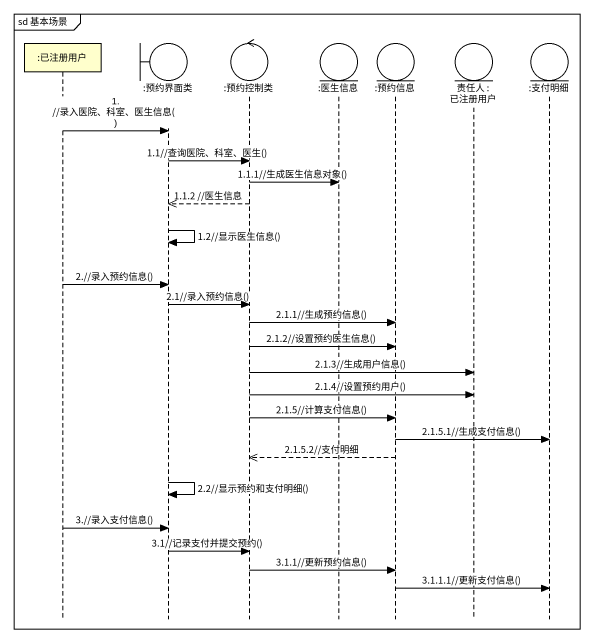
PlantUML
@startuml
mainframe sd 基本场景
hide footbox
participant ":已注册用户" as 已注册用户
boundary ":预约界面类" as 预约界面类
control ":预约控制类" as 预约控制类
entity ":医生信息" as 医生信息
entity ":预约信息" as 预约信息
entity "责任人 : 已注册用户" as 责任人
entity ":支付明细" as 支付明细

已注册用户 -> 预约界面类 : 1. //录入医院、科室、医生信息()
预约界面类 -> 预约控制类 : 1.1//查询医院、科室、医生()
预约控制类 -> 医生信息 : 1.1.1//生成医生信息对象()
预约控制类 -->> 预约界面类 : 1.1.2 //医生信息
预约界面类 -> 预约界面类 : 1.2//显示医生信息()
已注册用户 -> 预约界面类 : 2.//录入预约信息()
预约界面类 -> 预约控制类 : 2.1//录入预约信息()
预约控制类 -> 预约信息 : 2.1.1//生成预约信息()
预约控制类 -> 预约信息 : 2.1.2//设置预约医生信息()
预约控制类 -> 责任人 : 2.1.3//生成用户信息()
预约控制类 -> 责任人 : 2.1.4//设置预约用户()
预约控制类 -> 预约信息 : 2.1.5//计算支付信息()
预约信息 -> 支付明细 : 2.1.5.1//生成支付信息()
预约信息 -->> 预约控制类 : 2.1.5.2//支付明细
预约界面类 -> 预约界面类 : 2.2//显示预约和支付明细()
已注册用户 -> 预约界面类 : 3.//录入支付信息()
预约界面类 -> 预约控制类 : 3.1//记录支付并提交预约()
预约控制类 -> 预约信息 : 3.1.1//更新预约信息()
预约信息 -> 支付明细 : 3.1.1.1//更新支付信息()
@enduml
